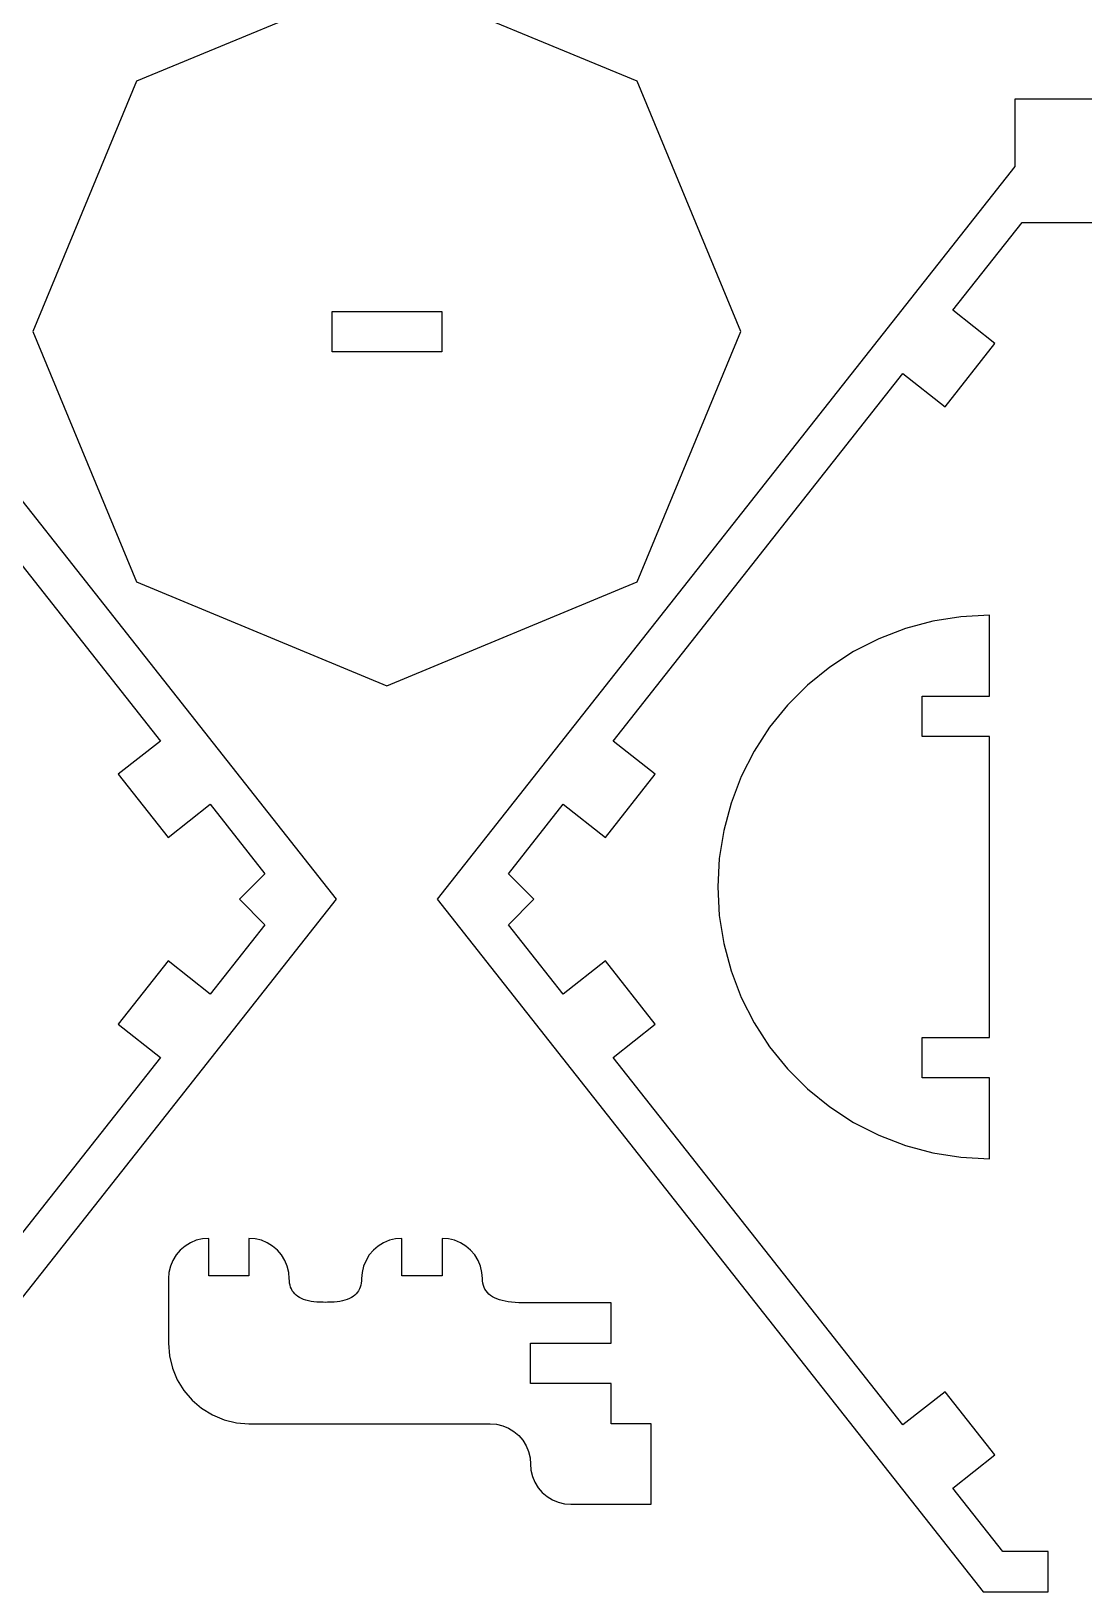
# Model space of a CAD drawing. Extents: x -241 to 241, y -212 to 212.
# Drawn here: x -115 to -36.6, y 5.7 to 121.9 of the extents above; entities that cross this region are included whole.
import ezdxf

# ---------------------------------------------------------------- set-up
doc = ezdxf.new("R2010")
doc.units = 0
doc.layers.add('LAYER_1', color=7, linetype='CONTINUOUS')

msp = doc.modelspace()

# ---------------------------------------------------------------- linework, layer by layer
at = {"layer": 'LAYER_1', "color": 64}
for points, knots in [([(-107.1748, 80.9079), (-107.1748, 80.9079), (-114.8972, 99.5513), (-114.8972, 99.5513), (-114.8972, 99.5513), (-114.8972, 99.5513), (-107.1748, 118.1944), (-107.1748, 118.1944), (-107.1748, 118.1944), (-107.1748, 118.1944), (-88.5312, 125.9167), (-88.5312, 125.9167), (-88.5312, 125.9167), (-88.5312, 125.9167), (-69.888, 118.1944), (-69.888, 118.1944), (-69.888, 118.1944), (-69.888, 118.1944), (-62.1657, 99.5513), (-62.1657, 99.5513), (-62.1657, 99.5513), (-62.1657, 99.5513), (-69.888, 80.9079), (-69.888, 80.9079), (-69.888, 80.9079), (-69.888, 80.9079), (-88.5312, 73.1856), (-88.5312, 73.1856), (-88.5312, 73.1856), (-88.5312, 73.1856), (-107.1748, 80.9079), (-107.1748, 80.9079)], [0, 0, 0, 0, 0.11111111, 0.11111111, 0.11111111, 0.11111111, 0.22222222, 0.22222222, 0.22222222, 0.22222222, 0.33333333, 0.33333333, 0.33333333, 0.33333333, 0.44444444, 0.44444444, 0.44444444, 0.44444444, 0.55555556, 0.55555556, 0.55555556, 0.55555556, 0.66666667, 0.66666667, 0.66666667, 0.66666667, 0.77777778, 0.77777778, 0.77777778, 0.77777778, 1, 1, 1, 1]), ([(-199.1507, 8.7262), (-199.1507, 8.7262), (-195.7648, 8.7262), (-195.7648, 8.7262), (-195.7648, 8.7262), (-195.7648, 8.7262), (-195.7648, 5.7262), (-195.7648, 5.7262), (-195.7648, 5.7262), (-195.7648, 5.7262), (-200.6052, 5.7262), (-200.6052, 5.7262), (-200.6052, 5.7262), (-200.6052, 5.7262), (-241.2854, 57.2884), (-241.2854, 57.2884), (-241.2854, 57.2884), (-241.2854, 57.2884), (-198.2381, 111.8509), (-198.2381, 111.8509), (-198.2381, 111.8509), (-198.2381, 111.8509), (-198.2381, 116.8512), (-198.2381, 116.8512), (-198.2381, 116.8512), (-198.2381, 116.8512), (-192.238, 116.8512), (-192.238, 116.8512), (-192.238, 116.8512), (-192.238, 116.8512), (-192.238, 119.8512), (-192.238, 119.8512), (-192.238, 119.8512), (-192.238, 119.8512), (-186.2383, 119.8512), (-186.2383, 119.8512), (-186.2383, 119.8512), (-186.2383, 119.8512), (-186.2383, 116.8512), (-186.2383, 116.8512), (-186.2383, 116.8512), (-186.2383, 116.8512), (-147.3453, 116.8512), (-147.3453, 116.8512), (-147.3453, 116.8512), (-147.3453, 116.8512), (-147.3453, 119.8512), (-147.3453, 119.8512), (-147.3453, 119.8512), (-147.3453, 119.8512), (-141.3456, 119.8512), (-141.3456, 119.8512), (-141.3456, 119.8512), (-141.3456, 119.8512), (-141.3456, 116.8512), (-141.3456, 116.8512), (-141.3456, 116.8512), (-141.3456, 116.8512), (-135.3456, 116.8512), (-135.3456, 116.8512), (-135.3456, 116.8512), (-135.3456, 116.8512), (-135.3456, 111.8509), (-135.3456, 111.8509), (-135.3456, 111.8509), (-135.3456, 111.8509), (-92.2982, 57.2884), (-92.2982, 57.2884), (-92.2982, 57.2884), (-92.2982, 57.2884), (-132.9784, 5.7262), (-132.9784, 5.7262), (-132.9784, 5.7262), (-132.9784, 5.7262), (-137.8189, 5.7262), (-137.8189, 5.7262), (-137.8189, 5.7262), (-137.8189, 5.7262), (-137.8189, 8.7262), (-137.8189, 8.7262), (-137.8189, 8.7262), (-137.8189, 8.7262), (-134.4329, 8.7262), (-134.4329, 8.7262), (-134.4329, 8.7262), (-134.4329, 8.7262), (-130.7168, 13.4368), (-130.7168, 13.4368), (-130.7168, 13.4368), (-130.7168, 13.4368), (-133.8568, 15.9144), (-133.8568, 15.9144), (-133.8568, 15.9144), (-133.8568, 15.9144), (-130.1407, 20.6246), (-130.1407, 20.6246), (-130.1407, 20.6246), (-130.1407, 20.6246), (-127.0003, 18.147), (-127.0003, 18.147), (-127.0003, 18.147), (-127.0003, 18.147), (-105.4103, 45.5123), (-105.4103, 45.5123), (-105.4103, 45.5123), (-105.4103, 45.5123), (-108.5507, 47.99), (-108.5507, 47.99), (-108.5507, 47.99), (-108.5507, 47.99), (-104.8342, 52.7005), (-104.8342, 52.7005), (-104.8342, 52.7005), (-104.8342, 52.7005), (-101.6941, 50.2231), (-101.6941, 50.2231), (-101.6941, 50.2231), (-101.6941, 50.2231), (-97.6163, 55.3912), (-97.6163, 55.3912), (-97.6163, 55.3912), (-97.6163, 55.3912), (-99.5164, 57.2884), (-99.5164, 57.2884), (-99.5164, 57.2884), (-99.5164, 57.2884), (-97.6163, 59.186), (-97.6163, 59.186), (-97.6163, 59.186), (-97.6163, 59.186), (-101.6941, 64.3542), (-101.6941, 64.3542), (-101.6941, 64.3542), (-101.6941, 64.3542), (-104.8342, 61.8766), (-104.8342, 61.8766), (-104.8342, 61.8766), (-104.8342, 61.8766), (-108.5507, 66.5874), (-108.5507, 66.5874), (-108.5507, 66.5874), (-108.5507, 66.5874), (-105.4103, 69.0648), (-105.4103, 69.0648), (-105.4103, 69.0648), (-105.4103, 69.0648), (-127.0003, 96.4298), (-127.0003, 96.4298), (-127.0003, 96.4298), (-127.0003, 96.4298), (-130.1407, 93.9524), (-130.1407, 93.9524), (-130.1407, 93.9524), (-130.1407, 93.9524), (-133.8568, 98.663), (-133.8568, 98.663), (-133.8568, 98.663), (-133.8568, 98.663), (-130.7168, 101.1406), (-130.7168, 101.1406), (-130.7168, 101.1406), (-130.7168, 101.1406), (-135.8726, 107.6753), (-135.8726, 107.6753), (-135.8726, 107.6753), (-135.8726, 107.6753), (-142.7998, 107.6753), (-142.7998, 107.6753), (-142.7998, 107.6753), (-142.7998, 107.6753), (-142.7998, 104.6509), (-142.7998, 104.6509), (-142.7998, 104.6509), (-142.7998, 104.6509), (-148.7998, 104.6509), (-148.7998, 104.6509), (-148.7998, 104.6509), (-148.7998, 104.6509), (-148.7998, 107.651), (-148.7998, 107.651), (-148.7998, 107.651), (-148.7998, 107.651), (-154.7917, 107.651), (-154.7917, 107.651), (-154.7917, 107.651), (-154.7917, 107.651), (-154.7917, 104.6509), (-154.7917, 104.6509), (-154.7917, 104.6509), (-154.7917, 104.6509), (-160.7918, 104.6509), (-160.7918, 104.6509), (-160.7918, 104.6509), (-160.7918, 104.6509), (-160.7918, 107.651), (-160.7918, 107.651), (-160.7918, 107.651), (-160.7918, 107.651), (-165.2918, 107.651), (-165.2918, 107.651), (-165.2918, 107.651), (-165.2918, 107.651), (-165.2918, 111.8509), (-165.2918, 111.8509), (-165.2918, 111.8509), (-165.2918, 111.8509), (-168.2918, 111.8509), (-168.2918, 111.8509), (-168.2918, 111.8509), (-168.2918, 111.8509), (-168.2918, 107.651), (-168.2918, 107.651), (-168.2918, 107.651), (-168.2918, 107.651), (-172.7919, 107.651), (-172.7919, 107.651), (-172.7919, 107.651), (-172.7919, 107.651), (-172.7919, 104.6509), (-172.7919, 104.6509), (-172.7919, 104.6509), (-172.7919, 104.6509), (-178.7919, 104.6509), (-178.7919, 104.6509), (-178.7919, 104.6509), (-178.7919, 104.6509), (-178.7919, 107.651), (-178.7919, 107.651), (-178.7919, 107.651), (-178.7919, 107.651), (-184.7838, 107.651), (-184.7838, 107.651), (-184.7838, 107.651), (-184.7838, 107.651), (-184.7838, 104.6509), (-184.7838, 104.6509), (-184.7838, 104.6509), (-184.7838, 104.6509), (-190.7839, 104.6509), (-190.7839, 104.6509), (-190.7839, 104.6509), (-190.7839, 104.6509), (-190.7839, 107.6753), (-190.7839, 107.6753), (-190.7839, 107.6753), (-190.7839, 107.6753), (-197.711, 107.6753), (-197.711, 107.6753), (-197.711, 107.6753), (-197.711, 107.6753), (-202.8669, 101.1406), (-202.8669, 101.1406), (-202.8669, 101.1406), (-202.8669, 101.1406), (-199.7268, 98.663), (-199.7268, 98.663), (-199.7268, 98.663), (-199.7268, 98.663), (-203.443, 93.9524), (-203.443, 93.9524), (-203.443, 93.9524), (-203.443, 93.9524), (-206.5834, 96.4298), (-206.5834, 96.4298), (-206.5834, 96.4298), (-206.5834, 96.4298), (-228.1734, 69.0648), (-228.1734, 69.0648), (-228.1734, 69.0648), (-228.1734, 69.0648), (-225.033, 66.5874), (-225.033, 66.5874), (-225.033, 66.5874), (-225.033, 66.5874), (-228.7495, 61.8766), (-228.7495, 61.8766), (-228.7495, 61.8766), (-228.7495, 61.8766), (-231.8896, 64.3542), (-231.8896, 64.3542), (-231.8896, 64.3542), (-231.8896, 64.3542), (-235.9673, 59.186), (-235.9673, 59.186), (-235.9673, 59.186), (-235.9673, 59.186), (-234.0672, 57.2884), (-234.0672, 57.2884), (-234.0672, 57.2884), (-234.0672, 57.2884), (-235.9673, 55.3912), (-235.9673, 55.3912), (-235.9673, 55.3912), (-235.9673, 55.3912), (-231.8896, 50.2231), (-231.8896, 50.2231), (-231.8896, 50.2231), (-231.8896, 50.2231), (-228.7495, 52.7005), (-228.7495, 52.7005), (-228.7495, 52.7005), (-228.7495, 52.7005), (-225.033, 47.99), (-225.033, 47.99), (-225.033, 47.99), (-225.033, 47.99), (-228.1734, 45.5123), (-228.1734, 45.5123), (-228.1734, 45.5123), (-228.1734, 45.5123), (-206.5834, 18.147), (-206.5834, 18.147), (-206.5834, 18.147), (-206.5834, 18.147), (-203.443, 20.6246), (-203.443, 20.6246), (-203.443, 20.6246), (-203.443, 20.6246), (-199.7268, 15.9144), (-199.7268, 15.9144), (-199.7268, 15.9144), (-199.7268, 15.9144), (-202.8669, 13.4368), (-202.8669, 13.4368), (-202.8669, 13.4368), (-202.8669, 13.4368), (-199.1507, 8.7262), (-199.1507, 8.7262)], [0, 0, 0, 0, 0.01204819, 0.01204819, 0.01204819, 0.01204819, 0.02409639, 0.02409639, 0.02409639, 0.02409639, 0.03614458, 0.03614458, 0.03614458, 0.03614458, 0.04819277, 0.04819277, 0.04819277, 0.04819277, 0.06024096, 0.06024096, 0.06024096, 0.06024096, 0.07228916, 0.07228916, 0.07228916, 0.07228916, 0.08433735, 0.08433735, 0.08433735, 0.08433735, 0.09638554, 0.09638554, 0.09638554, 0.09638554, 0.10843373, 0.10843373, 0.10843373, 0.10843373, 0.12048193, 0.12048193, 0.12048193, 0.12048193, 0.13253012, 0.13253012, 0.13253012, 0.13253012, 0.14457831, 0.14457831, 0.14457831, 0.14457831, 0.15662651, 0.15662651, 0.15662651, 0.15662651, 0.1686747, 0.1686747, 0.1686747, 0.1686747, 0.18072289, 0.18072289, 0.18072289, 0.18072289, 0.19277108, 0.19277108, 0.19277108, 0.19277108, 0.20481928, 0.20481928, 0.20481928, 0.20481928, 0.21686747, 0.21686747, 0.21686747, 0.21686747, 0.22891566, 0.22891566, 0.22891566, 0.22891566, 0.24096386, 0.24096386, 0.24096386, 0.24096386, 0.25301205, 0.25301205, 0.25301205, 0.25301205, 0.26506024, 0.26506024, 0.26506024, 0.26506024, 0.27710843, 0.27710843, 0.27710843, 0.27710843, 0.28915663, 0.28915663, 0.28915663, 0.28915663, 0.30120482, 0.30120482, 0.30120482, 0.30120482, 0.31325301, 0.31325301, 0.31325301, 0.31325301, 0.3253012, 0.3253012, 0.3253012, 0.3253012, 0.3373494, 0.3373494, 0.3373494, 0.3373494, 0.34939759, 0.34939759, 0.34939759, 0.34939759, 0.36144578, 0.36144578, 0.36144578, 0.36144578, 0.37349398, 0.37349398, 0.37349398, 0.37349398, 0.38554217, 0.38554217, 0.38554217, 0.38554217, 0.39759036, 0.39759036, 0.39759036, 0.39759036, 0.40963855, 0.40963855, 0.40963855, 0.40963855, 0.42168675, 0.42168675, 0.42168675, 0.42168675, 0.43373494, 0.43373494, 0.43373494, 0.43373494, 0.44578313, 0.44578313, 0.44578313, 0.44578313, 0.45783133, 0.45783133, 0.45783133, 0.45783133, 0.46987952, 0.46987952, 0.46987952, 0.46987952, 0.48192771, 0.48192771, 0.48192771, 0.48192771, 0.4939759, 0.4939759, 0.4939759, 0.4939759, 0.5060241, 0.5060241, 0.5060241, 0.5060241, 0.51807229, 0.51807229, 0.51807229, 0.51807229, 0.53012048, 0.53012048, 0.53012048, 0.53012048, 0.54216867, 0.54216867, 0.54216867, 0.54216867, 0.55421687, 0.55421687, 0.55421687, 0.55421687, 0.56626506, 0.56626506, 0.56626506, 0.56626506, 0.57831325, 0.57831325, 0.57831325, 0.57831325, 0.59036145, 0.59036145, 0.59036145, 0.59036145, 0.60240964, 0.60240964, 0.60240964, 0.60240964, 0.61445783, 0.61445783, 0.61445783, 0.61445783, 0.62650602, 0.62650602, 0.62650602, 0.62650602, 0.63855422, 0.63855422, 0.63855422, 0.63855422, 0.65060241, 0.65060241, 0.65060241, 0.65060241, 0.6626506, 0.6626506, 0.6626506, 0.6626506, 0.6746988, 0.6746988, 0.6746988, 0.6746988, 0.68674699, 0.68674699, 0.68674699, 0.68674699, 0.69879518, 0.69879518, 0.69879518, 0.69879518, 0.71084337, 0.71084337, 0.71084337, 0.71084337, 0.72289157, 0.72289157, 0.72289157, 0.72289157, 0.73493976, 0.73493976, 0.73493976, 0.73493976, 0.74698795, 0.74698795, 0.74698795, 0.74698795, 0.75903614, 0.75903614, 0.75903614, 0.75903614, 0.77108434, 0.77108434, 0.77108434, 0.77108434, 0.78313253, 0.78313253, 0.78313253, 0.78313253, 0.79518072, 0.79518072, 0.79518072, 0.79518072, 0.80722892, 0.80722892, 0.80722892, 0.80722892, 0.81927711, 0.81927711, 0.81927711, 0.81927711, 0.8313253, 0.8313253, 0.8313253, 0.8313253, 0.84337349, 0.84337349, 0.84337349, 0.84337349, 0.85542169, 0.85542169, 0.85542169, 0.85542169, 0.86746988, 0.86746988, 0.86746988, 0.86746988, 0.87951807, 0.87951807, 0.87951807, 0.87951807, 0.89156627, 0.89156627, 0.89156627, 0.89156627, 0.90361446, 0.90361446, 0.90361446, 0.90361446, 0.91566265, 0.91566265, 0.91566265, 0.91566265, 0.92771084, 0.92771084, 0.92771084, 0.92771084, 0.93975904, 0.93975904, 0.93975904, 0.93975904, 0.95180723, 0.95180723, 0.95180723, 0.95180723, 0.96385542, 0.96385542, 0.96385542, 0.96385542, 0.97590361, 0.97590361, 0.97590361, 0.97590361, 1, 1, 1, 1]), ([(18.6688, 8.7262), (18.6688, 8.7262), (22.0544, 8.7262), (22.0544, 8.7262), (22.0544, 8.7262), (22.0544, 8.7262), (25.7709, 13.4368), (25.7709, 13.4368), (25.7709, 13.4368), (25.7709, 13.4368), (22.6304, 15.9144), (22.6304, 15.9144), (22.6304, 15.9144), (22.6304, 15.9144), (26.347, 20.6246), (26.347, 20.6246), (26.347, 20.6246), (26.347, 20.6246), (29.487, 18.147), (29.487, 18.147), (29.487, 18.147), (29.487, 18.147), (51.077, 45.5123), (51.077, 45.5123), (51.077, 45.5123), (51.077, 45.5123), (47.937, 47.99), (47.937, 47.99), (47.937, 47.99), (47.937, 47.99), (51.6531, 52.7005), (51.6531, 52.7005), (51.6531, 52.7005), (51.6531, 52.7005), (54.7935, 50.2231), (54.7935, 50.2231), (54.7935, 50.2231), (54.7935, 50.2231), (58.871, 55.3912), (58.871, 55.3912), (58.871, 55.3912), (58.871, 55.3912), (56.9712, 57.2884), (56.9712, 57.2884), (56.9712, 57.2884), (56.9712, 57.2884), (58.871, 59.186), (58.871, 59.186), (58.871, 59.186), (58.871, 59.186), (54.7935, 64.3542), (54.7935, 64.3542), (54.7935, 64.3542), (54.7935, 64.3542), (51.6531, 61.8766), (51.6531, 61.8766), (51.6531, 61.8766), (51.6531, 61.8766), (47.937, 66.5874), (47.937, 66.5874), (47.937, 66.5874), (47.937, 66.5874), (51.077, 69.0648), (51.077, 69.0648), (51.077, 69.0648), (51.077, 69.0648), (29.487, 96.4298), (29.487, 96.4298), (29.487, 96.4298), (29.487, 96.4298), (26.347, 93.9524), (26.347, 93.9524), (26.347, 93.9524), (26.347, 93.9524), (22.6304, 98.663), (22.6304, 98.663), (22.6304, 98.663), (22.6304, 98.663), (25.7709, 101.1406), (25.7709, 101.1406), (25.7709, 101.1406), (25.7709, 101.1406), (20.615, 107.6753), (20.615, 107.6753), (20.615, 107.6753), (20.615, 107.6753), (13.6875, 107.6753), (13.6875, 107.6753), (13.6875, 107.6753), (13.6875, 107.6753), (13.6875, 104.6509), (13.6875, 104.6509), (13.6875, 104.6509), (13.6875, 104.6509), (7.6875, 104.6509), (7.6875, 104.6509), (7.6875, 104.6509), (7.6875, 104.6509), (7.6875, 107.651), (7.6875, 107.651), (7.6875, 107.651), (7.6875, 107.651), (1.6956, 107.651), (1.6956, 107.651), (1.6956, 107.651), (1.6956, 107.651), (1.6956, 104.6509), (1.6956, 104.6509), (1.6956, 104.6509), (1.6956, 104.6509), (-4.3045, 104.6509), (-4.3045, 104.6509), (-4.3045, 104.6509), (-4.3045, 104.6509), (-4.3045, 107.651), (-4.3045, 107.651), (-4.3045, 107.651), (-4.3045, 107.651), (-16.3042, 107.651), (-16.3042, 107.651), (-16.3042, 107.651), (-16.3042, 107.651), (-16.3042, 104.6509), (-16.3042, 104.6509), (-16.3042, 104.6509), (-16.3042, 104.6509), (-22.3043, 104.6509), (-22.3043, 104.6509), (-22.3043, 104.6509), (-22.3043, 104.6509), (-22.3043, 107.651), (-22.3043, 107.651), (-22.3043, 107.651), (-22.3043, 107.651), (-28.2966, 107.651), (-28.2966, 107.651), (-28.2966, 107.651), (-28.2966, 107.651), (-28.2966, 104.6509), (-28.2966, 104.6509), (-28.2966, 104.6509), (-28.2966, 104.6509), (-34.2962, 104.6509), (-34.2962, 104.6509), (-34.2962, 104.6509), (-34.2962, 104.6509), (-34.2962, 107.6753), (-34.2962, 107.6753), (-34.2962, 107.6753), (-34.2962, 107.6753), (-41.2237, 107.6753), (-41.2237, 107.6753), (-41.2237, 107.6753), (-41.2237, 107.6753), (-46.3796, 101.1406), (-46.3796, 101.1406), (-46.3796, 101.1406), (-46.3796, 101.1406), (-43.2392, 98.663), (-43.2392, 98.663), (-43.2392, 98.663), (-43.2392, 98.663), (-46.9557, 93.9524), (-46.9557, 93.9524), (-46.9557, 93.9524), (-46.9557, 93.9524), (-50.0961, 96.4298), (-50.0961, 96.4298), (-50.0961, 96.4298), (-50.0961, 96.4298), (-71.6858, 69.0648), (-71.6858, 69.0648), (-71.6858, 69.0648), (-71.6858, 69.0648), (-68.5457, 66.5874), (-68.5457, 66.5874), (-68.5457, 66.5874), (-68.5457, 66.5874), (-72.2618, 61.8766), (-72.2618, 61.8766), (-72.2618, 61.8766), (-72.2618, 61.8766), (-75.4023, 64.3542), (-75.4023, 64.3542), (-75.4023, 64.3542), (-75.4023, 64.3542), (-79.48, 59.186), (-79.48, 59.186), (-79.48, 59.186), (-79.48, 59.186), (-77.58, 57.2884), (-77.58, 57.2884), (-77.58, 57.2884), (-77.58, 57.2884), (-79.48, 55.3912), (-79.48, 55.3912), (-79.48, 55.3912), (-79.48, 55.3912), (-75.4023, 50.2231), (-75.4023, 50.2231), (-75.4023, 50.2231), (-75.4023, 50.2231), (-72.2618, 52.7005), (-72.2618, 52.7005), (-72.2618, 52.7005), (-72.2618, 52.7005), (-68.5457, 47.99), (-68.5457, 47.99), (-68.5457, 47.99), (-68.5457, 47.99), (-71.6858, 45.5123), (-71.6858, 45.5123), (-71.6858, 45.5123), (-71.6858, 45.5123), (-50.0961, 18.147), (-50.0961, 18.147), (-50.0961, 18.147), (-50.0961, 18.147), (-46.9557, 20.6246), (-46.9557, 20.6246), (-46.9557, 20.6246), (-46.9557, 20.6246), (-43.2392, 15.9144), (-43.2392, 15.9144), (-43.2392, 15.9144), (-43.2392, 15.9144), (-46.3796, 13.4368), (-46.3796, 13.4368), (-46.3796, 13.4368), (-46.3796, 13.4368), (-42.6631, 8.7262), (-42.6631, 8.7262), (-42.6631, 8.7262), (-42.6631, 8.7262), (-39.2775, 8.7262), (-39.2775, 8.7262), (-39.2775, 8.7262), (-39.2775, 8.7262), (-39.2775, 5.7262), (-39.2775, 5.7262), (-39.2775, 5.7262), (-39.2775, 5.7262), (-44.1176, 5.7262), (-44.1176, 5.7262), (-44.1176, 5.7262), (-44.1176, 5.7262), (-84.7982, 57.2884), (-84.7982, 57.2884), (-84.7982, 57.2884), (-84.7982, 57.2884), (-41.7508, 111.8509), (-41.7508, 111.8509), (-41.7508, 111.8509), (-41.7508, 111.8509), (-41.7508, 116.8512), (-41.7508, 116.8512), (-41.7508, 116.8512), (-41.7508, 116.8512), (-35.7508, 116.8512), (-35.7508, 116.8512), (-35.7508, 116.8512), (-35.7508, 116.8512), (-35.7508, 119.8512), (-35.7508, 119.8512), (-35.7508, 119.8512), (-35.7508, 119.8512), (-29.7507, 119.8512), (-29.7507, 119.8512), (-29.7507, 119.8512), (-29.7507, 119.8512), (-29.7507, 116.8512), (-29.7507, 116.8512), (-29.7507, 116.8512), (-29.7507, 116.8512), (-11.8045, 116.8512), (-11.8045, 116.8512), (-11.8045, 116.8512), (-11.8045, 116.8512), (-11.8045, 111.8509), (-11.8045, 111.8509), (-11.8045, 111.8509), (-11.8045, 111.8509), (-8.8045, 111.8509), (-8.8045, 111.8509), (-8.8045, 111.8509), (-8.8045, 111.8509), (-8.8045, 116.8512), (-8.8045, 116.8512), (-8.8045, 116.8512), (-8.8045, 116.8512), (9.142, 116.8512), (9.142, 116.8512), (9.142, 116.8512), (9.142, 116.8512), (9.142, 119.8512), (9.142, 119.8512), (9.142, 119.8512), (9.142, 119.8512), (15.142, 119.8512), (15.142, 119.8512), (15.142, 119.8512), (15.142, 119.8512), (15.142, 116.8512), (15.142, 116.8512), (15.142, 116.8512), (15.142, 116.8512), (21.1421, 116.8512), (21.1421, 116.8512), (21.1421, 116.8512), (21.1421, 116.8512), (21.1421, 111.8509), (21.1421, 111.8509), (21.1421, 111.8509), (21.1421, 111.8509), (64.1894, 57.2884), (64.1894, 57.2884), (64.1894, 57.2884), (64.1894, 57.2884), (23.5089, 5.7262), (23.5089, 5.7262), (23.5089, 5.7262), (23.5089, 5.7262), (18.6688, 5.7262), (18.6688, 5.7262), (18.6688, 5.7262), (18.6688, 5.7262), (18.6688, 8.7262), (18.6688, 8.7262)], [0, 0, 0, 0, 0.01204819, 0.01204819, 0.01204819, 0.01204819, 0.02409639, 0.02409639, 0.02409639, 0.02409639, 0.03614458, 0.03614458, 0.03614458, 0.03614458, 0.04819277, 0.04819277, 0.04819277, 0.04819277, 0.06024096, 0.06024096, 0.06024096, 0.06024096, 0.07228916, 0.07228916, 0.07228916, 0.07228916, 0.08433735, 0.08433735, 0.08433735, 0.08433735, 0.09638554, 0.09638554, 0.09638554, 0.09638554, 0.10843373, 0.10843373, 0.10843373, 0.10843373, 0.12048193, 0.12048193, 0.12048193, 0.12048193, 0.13253012, 0.13253012, 0.13253012, 0.13253012, 0.14457831, 0.14457831, 0.14457831, 0.14457831, 0.15662651, 0.15662651, 0.15662651, 0.15662651, 0.1686747, 0.1686747, 0.1686747, 0.1686747, 0.18072289, 0.18072289, 0.18072289, 0.18072289, 0.19277108, 0.19277108, 0.19277108, 0.19277108, 0.20481928, 0.20481928, 0.20481928, 0.20481928, 0.21686747, 0.21686747, 0.21686747, 0.21686747, 0.22891566, 0.22891566, 0.22891566, 0.22891566, 0.24096386, 0.24096386, 0.24096386, 0.24096386, 0.25301205, 0.25301205, 0.25301205, 0.25301205, 0.26506024, 0.26506024, 0.26506024, 0.26506024, 0.27710843, 0.27710843, 0.27710843, 0.27710843, 0.28915663, 0.28915663, 0.28915663, 0.28915663, 0.30120482, 0.30120482, 0.30120482, 0.30120482, 0.31325301, 0.31325301, 0.31325301, 0.31325301, 0.3253012, 0.3253012, 0.3253012, 0.3253012, 0.3373494, 0.3373494, 0.3373494, 0.3373494, 0.34939759, 0.34939759, 0.34939759, 0.34939759, 0.36144578, 0.36144578, 0.36144578, 0.36144578, 0.37349398, 0.37349398, 0.37349398, 0.37349398, 0.38554217, 0.38554217, 0.38554217, 0.38554217, 0.39759036, 0.39759036, 0.39759036, 0.39759036, 0.40963855, 0.40963855, 0.40963855, 0.40963855, 0.42168675, 0.42168675, 0.42168675, 0.42168675, 0.43373494, 0.43373494, 0.43373494, 0.43373494, 0.44578313, 0.44578313, 0.44578313, 0.44578313, 0.45783133, 0.45783133, 0.45783133, 0.45783133, 0.46987952, 0.46987952, 0.46987952, 0.46987952, 0.48192771, 0.48192771, 0.48192771, 0.48192771, 0.4939759, 0.4939759, 0.4939759, 0.4939759, 0.5060241, 0.5060241, 0.5060241, 0.5060241, 0.51807229, 0.51807229, 0.51807229, 0.51807229, 0.53012048, 0.53012048, 0.53012048, 0.53012048, 0.54216867, 0.54216867, 0.54216867, 0.54216867, 0.55421687, 0.55421687, 0.55421687, 0.55421687, 0.56626506, 0.56626506, 0.56626506, 0.56626506, 0.57831325, 0.57831325, 0.57831325, 0.57831325, 0.59036145, 0.59036145, 0.59036145, 0.59036145, 0.60240964, 0.60240964, 0.60240964, 0.60240964, 0.61445783, 0.61445783, 0.61445783, 0.61445783, 0.62650602, 0.62650602, 0.62650602, 0.62650602, 0.63855422, 0.63855422, 0.63855422, 0.63855422, 0.65060241, 0.65060241, 0.65060241, 0.65060241, 0.6626506, 0.6626506, 0.6626506, 0.6626506, 0.6746988, 0.6746988, 0.6746988, 0.6746988, 0.68674699, 0.68674699, 0.68674699, 0.68674699, 0.69879518, 0.69879518, 0.69879518, 0.69879518, 0.71084337, 0.71084337, 0.71084337, 0.71084337, 0.72289157, 0.72289157, 0.72289157, 0.72289157, 0.73493976, 0.73493976, 0.73493976, 0.73493976, 0.74698795, 0.74698795, 0.74698795, 0.74698795, 0.75903614, 0.75903614, 0.75903614, 0.75903614, 0.77108434, 0.77108434, 0.77108434, 0.77108434, 0.78313253, 0.78313253, 0.78313253, 0.78313253, 0.79518072, 0.79518072, 0.79518072, 0.79518072, 0.80722892, 0.80722892, 0.80722892, 0.80722892, 0.81927711, 0.81927711, 0.81927711, 0.81927711, 0.8313253, 0.8313253, 0.8313253, 0.8313253, 0.84337349, 0.84337349, 0.84337349, 0.84337349, 0.85542169, 0.85542169, 0.85542169, 0.85542169, 0.86746988, 0.86746988, 0.86746988, 0.86746988, 0.87951807, 0.87951807, 0.87951807, 0.87951807, 0.89156627, 0.89156627, 0.89156627, 0.89156627, 0.90361446, 0.90361446, 0.90361446, 0.90361446, 0.91566265, 0.91566265, 0.91566265, 0.91566265, 0.92771084, 0.92771084, 0.92771084, 0.92771084, 0.93975904, 0.93975904, 0.93975904, 0.93975904, 0.95180723, 0.95180723, 0.95180723, 0.95180723, 0.96385542, 0.96385542, 0.96385542, 0.96385542, 0.97590361, 0.97590361, 0.97590361, 0.97590361, 1, 1, 1, 1]), ([(-92.6094, 98.0513), (-92.6094, 98.0513), (-84.4535, 98.0513), (-84.4535, 98.0513), (-84.4535, 98.0513), (-84.4535, 98.0513), (-84.4535, 101.0512), (-84.4535, 101.0512), (-84.4535, 101.0512), (-84.4535, 101.0512), (-92.6094, 101.0512), (-92.6094, 101.0512), (-92.6094, 101.0512), (-92.6094, 101.0512), (-92.6094, 98.0513), (-92.6094, 98.0513)], [0, 0, 0, 0, 0.2, 0.2, 0.2, 0.2, 0.4, 0.4, 0.4, 0.4, 0.6, 0.6, 0.6, 0.6, 1, 1, 1, 1]), ([(-43.6551, 78.4343), (-43.6551, 78.4343), (-43.6551, 72.4082), (-43.6551, 72.4082), (-43.6551, 72.4082), (-43.6551, 72.4082), (-48.655, 72.4082), (-48.655, 72.4082), (-48.655, 72.4082), (-48.655, 72.4082), (-48.655, 69.4082), (-48.655, 69.4082), (-48.655, 69.4082), (-48.655, 69.4082), (-43.6551, 69.4082), (-43.6551, 69.4082), (-43.6551, 69.4082), (-43.6551, 69.4082), (-43.6551, 46.9895), (-43.6551, 46.9895), (-43.6551, 46.9895), (-43.6551, 46.9895), (-48.655, 46.9895), (-48.655, 46.9895), (-48.655, 46.9895), (-48.655, 46.9895), (-48.655, 43.9895), (-48.655, 43.9895), (-48.655, 43.9895), (-48.655, 43.9895), (-43.6551, 43.9895), (-43.6551, 43.9895), (-43.6551, 43.9895), (-43.6551, 43.9895), (-43.6551, 37.9632), (-43.6551, 37.9632), (-43.6551, 37.9632), (-43.6551, 37.9632), (-45.7703, 38.0741), (-45.7703, 38.0741), (-45.7703, 38.0741), (-45.7703, 38.0741), (-47.8623, 38.4053), (-47.8623, 38.4053), (-47.8623, 38.4053), (-47.8623, 38.4053), (-49.9081, 38.9536), (-49.9081, 38.9536), (-49.9081, 38.9536), (-49.9081, 38.9536), (-51.8854, 39.7127), (-51.8854, 39.7127), (-51.8854, 39.7127), (-51.8854, 39.7127), (-53.7728, 40.6743), (-53.7728, 40.6743), (-53.7728, 40.6743), (-53.7728, 40.6743), (-55.549, 41.828), (-55.549, 41.828), (-55.549, 41.828), (-55.549, 41.828), (-57.1951, 43.1608), (-57.1951, 43.1608), (-57.1951, 43.1608), (-57.1951, 43.1608), (-58.6929, 44.6587), (-58.6929, 44.6587), (-58.6929, 44.6587), (-58.6929, 44.6587), (-60.0257, 46.3047), (-60.0257, 46.3047), (-60.0257, 46.3047), (-60.0257, 46.3047), (-61.1797, 48.0809), (-61.1797, 48.0809), (-61.1797, 48.0809), (-61.1797, 48.0809), (-62.141, 49.9683), (-62.141, 49.9683), (-62.141, 49.9683), (-62.141, 49.9683), (-62.9002, 51.9457), (-62.9002, 51.9457), (-62.9002, 51.9457), (-62.9002, 51.9457), (-63.4484, 53.9917), (-63.4484, 53.9917), (-63.4484, 53.9917), (-63.4484, 53.9917), (-63.7797, 56.0837), (-63.7797, 56.0837), (-63.7797, 56.0837), (-63.7797, 56.0837), (-63.8904, 58.1989), (-63.8904, 58.1989), (-63.8904, 58.1989), (-63.8904, 58.1989), (-63.7797, 60.3138), (-63.7797, 60.3138), (-63.7797, 60.3138), (-63.7797, 60.3138), (-63.4484, 62.4063), (-63.4484, 62.4063), (-63.4484, 62.4063), (-63.4484, 62.4063), (-62.9002, 64.452), (-62.9002, 64.452), (-62.9002, 64.452), (-62.9002, 64.452), (-62.141, 66.4292), (-62.141, 66.4292), (-62.141, 66.4292), (-62.141, 66.4292), (-61.1797, 68.3166), (-61.1797, 68.3166), (-61.1797, 68.3166), (-61.1797, 68.3166), (-60.0257, 70.0928), (-60.0257, 70.0928), (-60.0257, 70.0928), (-60.0257, 70.0928), (-58.6929, 71.739), (-58.6929, 71.739), (-58.6929, 71.739), (-58.6929, 71.739), (-57.1951, 73.2369), (-57.1951, 73.2369), (-57.1951, 73.2369), (-57.1951, 73.2369), (-55.549, 74.5697), (-55.549, 74.5697), (-55.549, 74.5697), (-55.549, 74.5697), (-53.7728, 75.7236), (-53.7728, 75.7236), (-53.7728, 75.7236), (-53.7728, 75.7236), (-51.8854, 76.6848), (-51.8854, 76.6848), (-51.8854, 76.6848), (-51.8854, 76.6848), (-49.9081, 77.4441), (-49.9081, 77.4441), (-49.9081, 77.4441), (-49.9081, 77.4441), (-47.8623, 77.9922), (-47.8623, 77.9922), (-47.8623, 77.9922), (-47.8623, 77.9922), (-45.7703, 78.3236), (-45.7703, 78.3236), (-45.7703, 78.3236), (-45.7703, 78.3236), (-43.6551, 78.4343), (-43.6551, 78.4343)], [0, 0, 0, 0, 0.025, 0.025, 0.025, 0.025, 0.05, 0.05, 0.05, 0.05, 0.075, 0.075, 0.075, 0.075, 0.1, 0.1, 0.1, 0.1, 0.125, 0.125, 0.125, 0.125, 0.15, 0.15, 0.15, 0.15, 0.175, 0.175, 0.175, 0.175, 0.2, 0.2, 0.2, 0.2, 0.225, 0.225, 0.225, 0.225, 0.25, 0.25, 0.25, 0.25, 0.275, 0.275, 0.275, 0.275, 0.3, 0.3, 0.3, 0.3, 0.325, 0.325, 0.325, 0.325, 0.35, 0.35, 0.35, 0.35, 0.375, 0.375, 0.375, 0.375, 0.4, 0.4, 0.4, 0.4, 0.425, 0.425, 0.425, 0.425, 0.45, 0.45, 0.45, 0.45, 0.475, 0.475, 0.475, 0.475, 0.5, 0.5, 0.5, 0.5, 0.525, 0.525, 0.525, 0.525, 0.55, 0.55, 0.55, 0.55, 0.575, 0.575, 0.575, 0.575, 0.6, 0.6, 0.6, 0.6, 0.625, 0.625, 0.625, 0.625, 0.65, 0.65, 0.65, 0.65, 0.675, 0.675, 0.675, 0.675, 0.7, 0.7, 0.7, 0.7, 0.725, 0.725, 0.725, 0.725, 0.75, 0.75, 0.75, 0.75, 0.775, 0.775, 0.775, 0.775, 0.8, 0.8, 0.8, 0.8, 0.825, 0.825, 0.825, 0.825, 0.85, 0.85, 0.85, 0.85, 0.875, 0.875, 0.875, 0.875, 0.9, 0.9, 0.9, 0.9, 0.925, 0.925, 0.925, 0.925, 0.95, 0.95, 0.95, 0.95, 1, 1, 1, 1]), ([(-89.1811, 31.4675), (-89.1811, 31.4675), (-88.7796, 31.7134), (-88.7796, 31.7134), (-88.7796, 31.7134), (-88.7796, 31.7134), (-88.3446, 31.8937), (-88.3446, 31.8937), (-88.3446, 31.8937), (-88.3446, 31.8937), (-87.8871, 32.0035), (-87.8871, 32.0035), (-87.8871, 32.0035), (-87.8871, 32.0035), (-87.4179, 32.0406), (-87.4179, 32.0406), (-87.4179, 32.0406), (-87.4179, 32.0406), (-87.4179, 29.2405), (-87.4179, 29.2405), (-87.4179, 29.2405), (-87.4179, 29.2405), (-84.4179, 29.2405), (-84.4179, 29.2405), (-84.4179, 29.2405), (-84.4179, 29.2405), (-84.4179, 32.0406), (-84.4179, 32.0406), (-84.4179, 32.0406), (-84.4179, 32.0406), (-83.9483, 32.0035), (-83.9483, 32.0035), (-83.9483, 32.0035), (-83.9483, 32.0035), (-83.4908, 31.8937), (-83.4908, 31.8937), (-83.4908, 31.8937), (-83.4908, 31.8937), (-83.0558, 31.7134), (-83.0558, 31.7134), (-83.0558, 31.7134), (-83.0558, 31.7134), (-82.6543, 31.4675), (-82.6543, 31.4675), (-82.6543, 31.4675), (-82.6543, 31.4675), (-82.2963, 31.1618), (-82.2963, 31.1618), (-82.2963, 31.1618), (-82.2963, 31.1618), (-81.9907, 30.804), (-81.9907, 30.804), (-81.9907, 30.804), (-81.9907, 30.804), (-81.7445, 30.4025), (-81.7445, 30.4025), (-81.7445, 30.4025), (-81.7445, 30.4025), (-81.5646, 29.9675), (-81.5646, 29.9675), (-81.5646, 29.9675), (-81.5646, 29.9675), (-81.4545, 29.5096), (-81.4545, 29.5096), (-81.4545, 29.5096), (-81.4545, 29.5096), (-81.4178, 29.0404), (-81.4178, 29.0404), (-81.4178, 29.0404), (-81.4178, 29.0404), (-81.4101, 28.8651), (-81.4101, 28.8651), (-81.4101, 28.8651), (-81.4101, 28.8651), (-81.3878, 28.6987), (-81.3878, 28.6987), (-81.3878, 28.6987), (-81.3878, 28.6987), (-81.3501, 28.5409), (-81.3501, 28.5409), (-81.3501, 28.5409), (-81.3501, 28.5409), (-81.2975, 28.3925), (-81.2975, 28.3925), (-81.2975, 28.3925), (-81.2975, 28.3925), (-81.2302, 28.253), (-81.2302, 28.253), (-81.2302, 28.253), (-81.2302, 28.253), (-81.1476, 28.1225), (-81.1476, 28.1225), (-81.1476, 28.1225), (-81.1476, 28.1225), (-81.0502, 28.0012), (-81.0502, 28.0012), (-81.0502, 28.0012), (-81.0502, 28.0012), (-80.9377, 27.8887), (-80.9377, 27.8887), (-80.9377, 27.8887), (-80.9377, 27.8887), (-80.8104, 27.7849), (-80.8104, 27.7849), (-80.8104, 27.7849), (-80.8104, 27.7849), (-80.6678, 27.6905), (-80.6678, 27.6905), (-80.6678, 27.6905), (-80.6678, 27.6905), (-80.5101, 27.6051), (-80.5101, 27.6051), (-80.5101, 27.6051), (-80.5101, 27.6051), (-80.3376, 27.5284), (-80.3376, 27.5284), (-80.3376, 27.5284), (-80.3376, 27.5284), (-80.1503, 27.4611), (-80.1503, 27.4611), (-80.1503, 27.4611), (-80.1503, 27.4611), (-79.9478, 27.4026), (-79.9478, 27.4026), (-79.9478, 27.4026), (-79.9478, 27.4026), (-79.7301, 27.3531), (-79.7301, 27.3531), (-79.7301, 27.3531), (-79.7301, 27.3531), (-79.4977, 27.3125), (-79.4977, 27.3125), (-79.4977, 27.3125), (-79.4977, 27.3125), (-79.2504, 27.2811), (-79.2504, 27.2811), (-79.2504, 27.2811), (-79.2504, 27.2811), (-78.9875, 27.2587), (-78.9875, 27.2587), (-78.9875, 27.2587), (-78.9875, 27.2587), (-78.7103, 27.2452), (-78.7103, 27.2452), (-78.7103, 27.2452), (-78.7103, 27.2452), (-78.4178, 27.2406), (-78.4178, 27.2406), (-78.4178, 27.2406), (-78.4178, 27.2406), (-71.8378, 27.2406), (-71.8378, 27.2406), (-71.8378, 27.2406), (-71.8378, 27.2406), (-71.8378, 24.2405), (-71.8378, 24.2405), (-71.8378, 24.2405), (-71.8378, 24.2405), (-77.8378, 24.2405), (-77.8378, 24.2405), (-77.8378, 24.2405), (-77.8378, 24.2405), (-77.8378, 21.2406), (-77.8378, 21.2406), (-77.8378, 21.2406), (-77.8378, 21.2406), (-71.8378, 21.2406), (-71.8378, 21.2406), (-71.8378, 21.2406), (-71.8378, 21.2406), (-71.8378, 18.2405), (-71.8378, 18.2405), (-71.8378, 18.2405), (-71.8378, 18.2405), (-68.8378, 18.2405), (-68.8378, 18.2405), (-68.8378, 18.2405), (-68.8378, 18.2405), (-68.8378, 12.2405), (-68.8378, 12.2405), (-68.8378, 12.2405), (-68.8378, 12.2405), (-74.8378, 12.2405), (-74.8378, 12.2405), (-74.8378, 12.2405), (-74.8378, 12.2405), (-75.307, 12.2776), (-75.307, 12.2776), (-75.307, 12.2776), (-75.307, 12.2776), (-75.7649, 12.3872), (-75.7649, 12.3872), (-75.7649, 12.3872), (-75.7649, 12.3872), (-76.1999, 12.5676), (-76.1999, 12.5676), (-76.1999, 12.5676), (-76.1999, 12.5676), (-76.601, 12.8134), (-76.601, 12.8134), (-76.601, 12.8134), (-76.601, 12.8134), (-76.9591, 13.1193), (-76.9591, 13.1193), (-76.9591, 13.1193), (-76.9591, 13.1193), (-77.2649, 13.4774), (-77.2649, 13.4774), (-77.2649, 13.4774), (-77.2649, 13.4774), (-77.5108, 13.8784), (-77.5108, 13.8784), (-77.5108, 13.8784), (-77.5108, 13.8784), (-77.6911, 14.3134), (-77.6911, 14.3134), (-77.6911, 14.3134), (-77.6911, 14.3134), (-77.8008, 14.7714), (-77.8008, 14.7714), (-77.8008, 14.7714), (-77.8008, 14.7714), (-77.8745, 15.7097), (-77.8745, 15.7097), (-77.8745, 15.7097), (-77.8745, 15.7097), (-77.9846, 16.1676), (-77.9846, 16.1676), (-77.9846, 16.1676), (-77.9846, 16.1676), (-78.1649, 16.6026), (-78.1649, 16.6026), (-78.1649, 16.6026), (-78.1649, 16.6026), (-78.4108, 17.004), (-78.4108, 17.004), (-78.4108, 17.004), (-78.4108, 17.004), (-78.7166, 17.3618), (-78.7166, 17.3618), (-78.7166, 17.3618), (-78.7166, 17.3618), (-79.0743, 17.6677), (-79.0743, 17.6677), (-79.0743, 17.6677), (-79.0743, 17.6677), (-79.4758, 17.9135), (-79.4758, 17.9135), (-79.4758, 17.9135), (-79.4758, 17.9135), (-79.9108, 18.0937), (-79.9108, 18.0937), (-79.9108, 18.0937), (-79.9108, 18.0937), (-80.3687, 18.2036), (-80.3687, 18.2036), (-80.3687, 18.2036), (-80.3687, 18.2036), (-80.8379, 18.2405), (-80.8379, 18.2405), (-80.8379, 18.2405), (-80.8379, 18.2405), (-98.8073, 18.2405), (-98.8073, 18.2405), (-98.8073, 18.2405), (-98.8073, 18.2405), (-99.7461, 18.3143), (-99.7461, 18.3143), (-99.7461, 18.3143), (-99.7461, 18.3143), (-100.6615, 18.534), (-100.6615, 18.534), (-100.6615, 18.534), (-100.6615, 18.534), (-101.5311, 18.8945), (-101.5311, 18.8945), (-101.5311, 18.8945), (-101.5311, 18.8945), (-102.334, 19.3864), (-102.334, 19.3864), (-102.334, 19.3864), (-102.334, 19.3864), (-103.0502, 19.9978), (-103.0502, 19.9978), (-103.0502, 19.9978), (-103.0502, 19.9978), (-103.6615, 20.7139), (-103.6615, 20.7139), (-103.6615, 20.7139), (-103.6615, 20.7139), (-104.1533, 21.5165), (-104.1533, 21.5165), (-104.1533, 21.5165), (-104.1533, 21.5165), (-104.5135, 22.3863), (-104.5135, 22.3863), (-104.5135, 22.3863), (-104.5135, 22.3863), (-104.7333, 23.3018), (-104.7333, 23.3018), (-104.7333, 23.3018), (-104.7333, 23.3018), (-104.8074, 24.2405), (-104.8074, 24.2405), (-104.8074, 24.2405), (-104.8074, 24.2405), (-104.8074, 29.0404), (-104.8074, 29.0404), (-104.8074, 29.0404), (-104.8074, 29.0404), (-104.7703, 29.5096), (-104.7703, 29.5096), (-104.7703, 29.5096), (-104.7703, 29.5096), (-104.6606, 29.9675), (-104.6606, 29.9675), (-104.6606, 29.9675), (-104.6606, 29.9675), (-104.4803, 30.4025), (-104.4803, 30.4025), (-104.4803, 30.4025), (-104.4803, 30.4025), (-104.2344, 30.804), (-104.2344, 30.804), (-104.2344, 30.804), (-104.2344, 30.804), (-103.9286, 31.1618), (-103.9286, 31.1618), (-103.9286, 31.1618), (-103.9286, 31.1618), (-103.5705, 31.4675), (-103.5705, 31.4675), (-103.5705, 31.4675), (-103.5705, 31.4675), (-103.1694, 31.7134), (-103.1694, 31.7134), (-103.1694, 31.7134), (-103.1694, 31.7134), (-102.7344, 31.8937), (-102.7344, 31.8937), (-102.7344, 31.8937), (-102.7344, 31.8937), (-102.2765, 32.0035), (-102.2765, 32.0035), (-102.2765, 32.0035), (-102.2765, 32.0035), (-101.8073, 32.0406), (-101.8073, 32.0406), (-101.8073, 32.0406), (-101.8073, 32.0406), (-101.8073, 29.2405), (-101.8073, 29.2405), (-101.8073, 29.2405), (-101.8073, 29.2405), (-98.8073, 29.2405), (-98.8073, 29.2405), (-98.8073, 29.2405), (-98.8073, 29.2405), (-98.8073, 32.0406), (-98.8073, 32.0406), (-98.8073, 32.0406), (-98.8073, 32.0406), (-98.3381, 32.0035), (-98.3381, 32.0035), (-98.3381, 32.0035), (-98.3381, 32.0035), (-97.8802, 31.8937), (-97.8802, 31.8937), (-97.8802, 31.8937), (-97.8802, 31.8937), (-97.4452, 31.7134), (-97.4452, 31.7134), (-97.4452, 31.7134), (-97.4452, 31.7134), (-97.0441, 31.4675), (-97.0441, 31.4675), (-97.0441, 31.4675), (-97.0441, 31.4675), (-96.6861, 31.1618), (-96.6861, 31.1618), (-96.6861, 31.1618), (-96.6861, 31.1618), (-96.3802, 30.804), (-96.3802, 30.804), (-96.3802, 30.804), (-96.3802, 30.804), (-96.1343, 30.4025), (-96.1343, 30.4025), (-96.1343, 30.4025), (-96.1343, 30.4025), (-95.954, 29.9675), (-95.954, 29.9675), (-95.954, 29.9675), (-95.954, 29.9675), (-95.8443, 29.5096), (-95.8443, 29.5096), (-95.8443, 29.5096), (-95.8443, 29.5096), (-95.8073, 29.0404), (-95.8073, 29.0404), (-95.8073, 29.0404), (-95.8073, 29.0404), (-95.8009, 28.8686), (-95.8009, 28.8686), (-95.8009, 28.8686), (-95.8009, 28.8686), (-95.7819, 28.7057), (-95.7819, 28.7057), (-95.7819, 28.7057), (-95.7819, 28.7057), (-95.7505, 28.5511), (-95.7505, 28.5511), (-95.7505, 28.5511), (-95.7505, 28.5511), (-95.706, 28.4059), (-95.706, 28.4059), (-95.706, 28.4059), (-95.706, 28.4059), (-95.6492, 28.2693), (-95.6492, 28.2693), (-95.6492, 28.2693), (-95.6492, 28.2693), (-95.5794, 28.1412), (-95.5794, 28.1412), (-95.5794, 28.1412), (-95.5794, 28.1412), (-95.4972, 28.0224), (-95.4972, 28.0224), (-95.4972, 28.0224), (-95.4972, 28.0224), (-95.4023, 27.9123), (-95.4023, 27.9123), (-95.4023, 27.9123), (-95.4023, 27.9123), (-95.2947, 27.8107), (-95.2947, 27.8107), (-95.2947, 27.8107), (-95.2947, 27.8107), (-95.1748, 27.7183), (-95.1748, 27.7183), (-95.1748, 27.7183), (-95.1748, 27.7183), (-95.0418, 27.6347), (-95.0418, 27.6347), (-95.0418, 27.6347), (-95.0418, 27.6347), (-94.8964, 27.5595), (-94.8964, 27.5595), (-94.8964, 27.5595), (-94.8964, 27.5595), (-94.738, 27.4935), (-94.738, 27.4935), (-94.738, 27.4935), (-94.738, 27.4935), (-94.5673, 27.436), (-94.5673, 27.436), (-94.5673, 27.436), (-94.5673, 27.436), (-94.3838, 27.3877), (-94.3838, 27.3877), (-94.3838, 27.3877), (-94.3838, 27.3877), (-94.1877, 27.3478), (-94.1877, 27.3478), (-94.1877, 27.3478), (-94.1877, 27.3478), (-93.9788, 27.3172), (-93.9788, 27.3172), (-93.9788, 27.3172), (-93.9788, 27.3172), (-93.7573, 27.295), (-93.7573, 27.295), (-93.7573, 27.295), (-93.7573, 27.295), (-93.5234, 27.2818), (-93.5234, 27.2818), (-93.5234, 27.2818), (-93.5234, 27.2818), (-93.2768, 27.2773), (-93.2768, 27.2773), (-93.2768, 27.2773), (-93.2768, 27.2773), (-93.1124, 27.2646), (-93.1124, 27.2646), (-93.1124, 27.2646), (-93.1124, 27.2646), (-92.9484, 27.2773), (-92.9484, 27.2773), (-92.9484, 27.2773), (-92.9484, 27.2773), (-92.7018, 27.2818), (-92.7018, 27.2818), (-92.7018, 27.2818), (-92.7018, 27.2818), (-92.4675, 27.295), (-92.4675, 27.295), (-92.4675, 27.295), (-92.4675, 27.295), (-92.2463, 27.3172), (-92.2463, 27.3172), (-92.2463, 27.3172), (-92.2463, 27.3172), (-92.0375, 27.3478), (-92.0375, 27.3478), (-92.0375, 27.3478), (-92.0375, 27.3478), (-91.8414, 27.3877), (-91.8414, 27.3877), (-91.8414, 27.3877), (-91.8414, 27.3877), (-91.6579, 27.436), (-91.6579, 27.436), (-91.6579, 27.436), (-91.6579, 27.436), (-91.4868, 27.4935), (-91.4868, 27.4935), (-91.4868, 27.4935), (-91.4868, 27.4935), (-91.3288, 27.5595), (-91.3288, 27.5595), (-91.3288, 27.5595), (-91.3288, 27.5595), (-91.1834, 27.6347), (-91.1834, 27.6347), (-91.1834, 27.6347), (-91.1834, 27.6347), (-91.0504, 27.7183), (-91.0504, 27.7183), (-91.0504, 27.7183), (-91.0504, 27.7183), (-90.9301, 27.8107), (-90.9301, 27.8107), (-90.9301, 27.8107), (-90.9301, 27.8107), (-90.8225, 27.9123), (-90.8225, 27.9123), (-90.8225, 27.9123), (-90.8225, 27.9123), (-90.7276, 28.0224), (-90.7276, 28.0224), (-90.7276, 28.0224), (-90.7276, 28.0224), (-90.6454, 28.1412), (-90.6454, 28.1412), (-90.6454, 28.1412), (-90.6454, 28.1412), (-90.5759, 28.2693), (-90.5759, 28.2693), (-90.5759, 28.2693), (-90.5759, 28.2693), (-90.5191, 28.4059), (-90.5191, 28.4059), (-90.5191, 28.4059), (-90.5191, 28.4059), (-90.4747, 28.5511), (-90.4747, 28.5511), (-90.4747, 28.5511), (-90.4747, 28.5511), (-90.4429, 28.7057), (-90.4429, 28.7057), (-90.4429, 28.7057), (-90.4429, 28.7057), (-90.4239, 28.8686), (-90.4239, 28.8686), (-90.4239, 28.8686), (-90.4239, 28.8686), (-90.4175, 29.0404), (-90.4175, 29.0404), (-90.4175, 29.0404), (-90.4175, 29.0404), (-90.3809, 29.5096), (-90.3809, 29.5096), (-90.3809, 29.5096), (-90.3809, 29.5096), (-90.2708, 29.9675), (-90.2708, 29.9675), (-90.2708, 29.9675), (-90.2708, 29.9675), (-90.0909, 30.4025), (-90.0909, 30.4025), (-90.0909, 30.4025), (-90.0909, 30.4025), (-89.8446, 30.804), (-89.8446, 30.804), (-89.8446, 30.804), (-89.8446, 30.804), (-89.5391, 31.1618), (-89.5391, 31.1618), (-89.5391, 31.1618), (-89.5391, 31.1618), (-89.1811, 31.4675), (-89.1811, 31.4675)], [0, 0, 0, 0, 0.00671141, 0.00671141, 0.00671141, 0.00671141, 0.01342282, 0.01342282, 0.01342282, 0.01342282, 0.02013423, 0.02013423, 0.02013423, 0.02013423, 0.02684564, 0.02684564, 0.02684564, 0.02684564, 0.03355705, 0.03355705, 0.03355705, 0.03355705, 0.04026846, 0.04026846, 0.04026846, 0.04026846, 0.04697987, 0.04697987, 0.04697987, 0.04697987, 0.05369128, 0.05369128, 0.05369128, 0.05369128, 0.06040268, 0.06040268, 0.06040268, 0.06040268, 0.06711409, 0.06711409, 0.06711409, 0.06711409, 0.0738255, 0.0738255, 0.0738255, 0.0738255, 0.08053691, 0.08053691, 0.08053691, 0.08053691, 0.08724832, 0.08724832, 0.08724832, 0.08724832, 0.09395973, 0.09395973, 0.09395973, 0.09395973, 0.10067114, 0.10067114, 0.10067114, 0.10067114, 0.10738255, 0.10738255, 0.10738255, 0.10738255, 0.11409396, 0.11409396, 0.11409396, 0.11409396, 0.12080537, 0.12080537, 0.12080537, 0.12080537, 0.12751678, 0.12751678, 0.12751678, 0.12751678, 0.13422819, 0.13422819, 0.13422819, 0.13422819, 0.1409396, 0.1409396, 0.1409396, 0.1409396, 0.14765101, 0.14765101, 0.14765101, 0.14765101, 0.15436242, 0.15436242, 0.15436242, 0.15436242, 0.16107383, 0.16107383, 0.16107383, 0.16107383, 0.16778523, 0.16778523, 0.16778523, 0.16778523, 0.17449664, 0.17449664, 0.17449664, 0.17449664, 0.18120805, 0.18120805, 0.18120805, 0.18120805, 0.18791946, 0.18791946, 0.18791946, 0.18791946, 0.19463087, 0.19463087, 0.19463087, 0.19463087, 0.20134228, 0.20134228, 0.20134228, 0.20134228, 0.20805369, 0.20805369, 0.20805369, 0.20805369, 0.2147651, 0.2147651, 0.2147651, 0.2147651, 0.22147651, 0.22147651, 0.22147651, 0.22147651, 0.22818792, 0.22818792, 0.22818792, 0.22818792, 0.23489933, 0.23489933, 0.23489933, 0.23489933, 0.24161074, 0.24161074, 0.24161074, 0.24161074, 0.24832215, 0.24832215, 0.24832215, 0.24832215, 0.25503356, 0.25503356, 0.25503356, 0.25503356, 0.26174497, 0.26174497, 0.26174497, 0.26174497, 0.26845638, 0.26845638, 0.26845638, 0.26845638, 0.27516779, 0.27516779, 0.27516779, 0.27516779, 0.28187919, 0.28187919, 0.28187919, 0.28187919, 0.2885906, 0.2885906, 0.2885906, 0.2885906, 0.29530201, 0.29530201, 0.29530201, 0.29530201, 0.30201342, 0.30201342, 0.30201342, 0.30201342, 0.30872483, 0.30872483, 0.30872483, 0.30872483, 0.31543624, 0.31543624, 0.31543624, 0.31543624, 0.32214765, 0.32214765, 0.32214765, 0.32214765, 0.32885906, 0.32885906, 0.32885906, 0.32885906, 0.33557047, 0.33557047, 0.33557047, 0.33557047, 0.34228188, 0.34228188, 0.34228188, 0.34228188, 0.34899329, 0.34899329, 0.34899329, 0.34899329, 0.3557047, 0.3557047, 0.3557047, 0.3557047, 0.36241611, 0.36241611, 0.36241611, 0.36241611, 0.36912752, 0.36912752, 0.36912752, 0.36912752, 0.37583893, 0.37583893, 0.37583893, 0.37583893, 0.38255034, 0.38255034, 0.38255034, 0.38255034, 0.38926174, 0.38926174, 0.38926174, 0.38926174, 0.39597315, 0.39597315, 0.39597315, 0.39597315, 0.40268456, 0.40268456, 0.40268456, 0.40268456, 0.40939597, 0.40939597, 0.40939597, 0.40939597, 0.41610738, 0.41610738, 0.41610738, 0.41610738, 0.42281879, 0.42281879, 0.42281879, 0.42281879, 0.4295302, 0.4295302, 0.4295302, 0.4295302, 0.43624161, 0.43624161, 0.43624161, 0.43624161, 0.44295302, 0.44295302, 0.44295302, 0.44295302, 0.44966443, 0.44966443, 0.44966443, 0.44966443, 0.45637584, 0.45637584, 0.45637584, 0.45637584, 0.46308725, 0.46308725, 0.46308725, 0.46308725, 0.46979866, 0.46979866, 0.46979866, 0.46979866, 0.47651007, 0.47651007, 0.47651007, 0.47651007, 0.48322148, 0.48322148, 0.48322148, 0.48322148, 0.48993289, 0.48993289, 0.48993289, 0.48993289, 0.4966443, 0.4966443, 0.4966443, 0.4966443, 0.5033557, 0.5033557, 0.5033557, 0.5033557, 0.51006711, 0.51006711, 0.51006711, 0.51006711, 0.51677852, 0.51677852, 0.51677852, 0.51677852, 0.52348993, 0.52348993, 0.52348993, 0.52348993, 0.53020134, 0.53020134, 0.53020134, 0.53020134, 0.53691275, 0.53691275, 0.53691275, 0.53691275, 0.54362416, 0.54362416, 0.54362416, 0.54362416, 0.55033557, 0.55033557, 0.55033557, 0.55033557, 0.55704698, 0.55704698, 0.55704698, 0.55704698, 0.56375839, 0.56375839, 0.56375839, 0.56375839, 0.5704698, 0.5704698, 0.5704698, 0.5704698, 0.57718121, 0.57718121, 0.57718121, 0.57718121, 0.58389262, 0.58389262, 0.58389262, 0.58389262, 0.59060403, 0.59060403, 0.59060403, 0.59060403, 0.59731544, 0.59731544, 0.59731544, 0.59731544, 0.60402685, 0.60402685, 0.60402685, 0.60402685, 0.61073826, 0.61073826, 0.61073826, 0.61073826, 0.61744966, 0.61744966, 0.61744966, 0.61744966, 0.62416107, 0.62416107, 0.62416107, 0.62416107, 0.63087248, 0.63087248, 0.63087248, 0.63087248, 0.63758389, 0.63758389, 0.63758389, 0.63758389, 0.6442953, 0.6442953, 0.6442953, 0.6442953, 0.65100671, 0.65100671, 0.65100671, 0.65100671, 0.65771812, 0.65771812, 0.65771812, 0.65771812, 0.66442953, 0.66442953, 0.66442953, 0.66442953, 0.67114094, 0.67114094, 0.67114094, 0.67114094, 0.67785235, 0.67785235, 0.67785235, 0.67785235, 0.68456376, 0.68456376, 0.68456376, 0.68456376, 0.69127517, 0.69127517, 0.69127517, 0.69127517, 0.69798658, 0.69798658, 0.69798658, 0.69798658, 0.70469799, 0.70469799, 0.70469799, 0.70469799, 0.7114094, 0.7114094, 0.7114094, 0.7114094, 0.71812081, 0.71812081, 0.71812081, 0.71812081, 0.72483221, 0.72483221, 0.72483221, 0.72483221, 0.73154362, 0.73154362, 0.73154362, 0.73154362, 0.73825503, 0.73825503, 0.73825503, 0.73825503, 0.74496644, 0.74496644, 0.74496644, 0.74496644, 0.75167785, 0.75167785, 0.75167785, 0.75167785, 0.75838926, 0.75838926, 0.75838926, 0.75838926, 0.76510067, 0.76510067, 0.76510067, 0.76510067, 0.77181208, 0.77181208, 0.77181208, 0.77181208, 0.77852349, 0.77852349, 0.77852349, 0.77852349, 0.7852349, 0.7852349, 0.7852349, 0.7852349, 0.79194631, 0.79194631, 0.79194631, 0.79194631, 0.79865772, 0.79865772, 0.79865772, 0.79865772, 0.80536913, 0.80536913, 0.80536913, 0.80536913, 0.81208054, 0.81208054, 0.81208054, 0.81208054, 0.81879195, 0.81879195, 0.81879195, 0.81879195, 0.82550336, 0.82550336, 0.82550336, 0.82550336, 0.83221477, 0.83221477, 0.83221477, 0.83221477, 0.83892617, 0.83892617, 0.83892617, 0.83892617, 0.84563758, 0.84563758, 0.84563758, 0.84563758, 0.85234899, 0.85234899, 0.85234899, 0.85234899, 0.8590604, 0.8590604, 0.8590604, 0.8590604, 0.86577181, 0.86577181, 0.86577181, 0.86577181, 0.87248322, 0.87248322, 0.87248322, 0.87248322, 0.87919463, 0.87919463, 0.87919463, 0.87919463, 0.88590604, 0.88590604, 0.88590604, 0.88590604, 0.89261745, 0.89261745, 0.89261745, 0.89261745, 0.89932886, 0.89932886, 0.89932886, 0.89932886, 0.90604027, 0.90604027, 0.90604027, 0.90604027, 0.91275168, 0.91275168, 0.91275168, 0.91275168, 0.91946309, 0.91946309, 0.91946309, 0.91946309, 0.9261745, 0.9261745, 0.9261745, 0.9261745, 0.93288591, 0.93288591, 0.93288591, 0.93288591, 0.93959732, 0.93959732, 0.93959732, 0.93959732, 0.94630872, 0.94630872, 0.94630872, 0.94630872, 0.95302013, 0.95302013, 0.95302013, 0.95302013, 0.95973154, 0.95973154, 0.95973154, 0.95973154, 0.96644295, 0.96644295, 0.96644295, 0.96644295, 0.97315436, 0.97315436, 0.97315436, 0.97315436, 0.97986577, 0.97986577, 0.97986577, 0.97986577, 0.98657718, 0.98657718, 0.98657718, 0.98657718, 1, 1, 1, 1])]:
    msp.add_open_spline(points, degree=3, knots=knots, dxfattribs=at)

doc.saveas('drawing.dxf')
